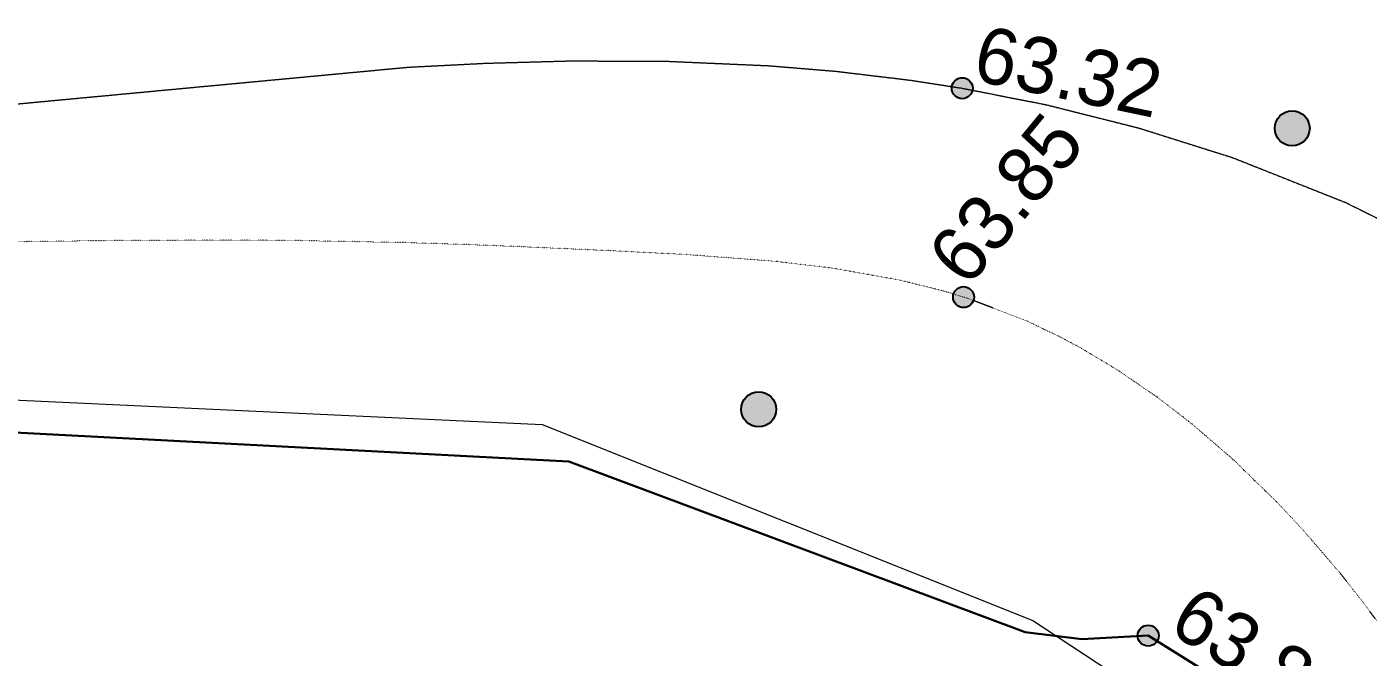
# Model space of a CAD drawing. Header units: millimetres. Extents: x -2893842 to -949497, y -1203244 to 262218.
# Drawn here: x -2278143 to -2258976, y -545413 to -536406 of the extents above; entities that cross this region are included whole.
import ezdxf

# ---------------------------------------------------------------- set-up
doc = ezdxf.new("R2010")
doc.units = ezdxf.units.MM
doc.linetypes.add('g5_05x2', pattern=[3.5, 2.5, -1])
doc.linetypes.add('g5_366', pattern=[0.85, 0.1, -0.75])
doc.layers.get('0').update_dxf_attribs({"lineweight": 5})
for name, color, linetype in [('!!!_ Размеры', 7, 'Continuous'), ('10_Границы покрытий и угодий', 253, 'Continuous'), ('12_Рельеф', 253, 'Continuous'), ('14_Ограждения', 253, 'Continuous'), ('61_Отметки высоты поверхности', 253, 'Continuous')]:
    doc.layers.add(name, color=color, linetype=linetype)
doc.styles.add('LIKE17', font='d431.shx')
doc.linetypes.add('g5_474_2a', pattern='A,1,-0.25,[27,GUGK_2005.shx,S=1,R=0,X=0,Y=0],-0.25,1', length=2.5)

# ---------------------------------------------------------------- blocks, each defined once
blk = doc.blocks.new('g5_107_1a')
h = blk.add_hatch(color=0)
edge = h.paths.add_edge_path()
edge.add_arc((0, 0), 0.25, 0, 360)
at = {"color": 0}
blk.add_circle((0, 0), 0.25, dxfattribs=at)
blk = doc.blocks.new('g5_330')
blk.add_hatch(color=0).paths.add_polyline_path([(-0.15, 0, 1), (0.15, 0, 1)])
at = {"color": 0}
blk.add_circle((0, 0), 0.15, dxfattribs=at)
blk = doc.blocks.new('Топо_07.04.17')
at = {"layer": '10_Границы покрытий и угодий', "color": 7, "linetype": 'g5_05x2', "lineweight": 20}
blk.add_lwpolyline([(-401107, -382348), (-390259, -382557), (-389163, -382625), (-387956, -382728), (-386572, -382890), (-385135, -383117), (-384191, -383304), (-383151, -383550), (-382426, -383748), (-381254, -384120), (-379984, -384597), (-378700, -385168), (-377148, -385998), (-375777, -386895)], dxfattribs=at)
at = {"layer": '10_Границы покрытий и угодий', "color": 7, "linetype": 'g5_366', "lineweight": 20}
blk.add_lwpolyline([(-377268, -392197), (-377594, -391639), (-377851, -391228), (-378288, -390585), (-378621, -390136), (-379179, -389454), (-379706, -388883), (-380164, -388441), (-380661, -388010), (-381162, -387627), (-381439, -387436), (-381891, -387153), (-382691, -386739), (-383039, -386589), (-383635, -386368), (-384566, -386092), (-385373, -385902), (-386627, -385663), (-387643, -385495), (-388962, -385285), (-389707, -385171), (-390615, -385039), (-392229, -384825), (-393146, -384716), (-394976, -384518), (-396297, -384386)], dxfattribs=at)
at = {"layer": '10_Границы покрытий и угодий', "color": 7, "linetype": 'Continuous', "lineweight": 30}
blk.add_lwpolyline([(-370116, -544598), (-370567, -542128), (-373329, -523670), (-373631, -514400), (-372846, -498064), (-371279, -482363), (-369347, -461987), (-367941, -446552), (-366928, -434498), (-366031, -421084), (-366304, -420110), (-365923, -419381), (-365811, -417827), (-366778, -413730), (-368248, -409729), (-373359, -399263), (-375611, -395821), (-380667, -391820), (-381613, -391761), (-382409, -391570), (-388612, -388412), (-407996, -385189), (-426560, -383565)], dxfattribs=at)
at = {"layer": '14_Ограждения', "color": 7, "linetype": 'g5_474_2a', "lineweight": 20}
blk.add_lwpolyline([(-426579, -383055), (-407939, -384787), (-388934, -387847), (-382279, -391417), (-376516, -396222), (-374138, -399681), (-369067, -410450)], dxfattribs=at)
at = {"layer": '12_Рельеф', "color": 7, "linetype": 'Continuous', "lineweight": 20, "xscale": 999.9999999999995, "yscale": 999.9999999999995, "zscale": 999.9999999999995, "rotation": 43.98139083737546}
for p in [(-377806, -384849, -67200), (-385832, -387980, -67200)]:
    blk.add_blockref('g5_107_1a', p, dxfattribs=at)
at = {"layer": '61_Отметки высоты поверхности', "color": 7, "linetype": 'Continuous', "lineweight": 20, "xscale": 999.9999999999995, "yscale": 999.9999999999995, "zscale": 999.9999999999995, "rotation": 43.98139083737546}
for p in [(-382426, -383748, -67200), (-382744, -386716, -67200), (-380667, -391820, -67200)]:
    blk.add_blockref('g5_330', p, dxfattribs=at)
at = {"layer": '61_Отметки высоты поверхности', "color": 7, "linetype": 'Continuous', "lineweight": 15, "style": 'LIKE17'}
for s, rotation, p in [('63.32', 341.7462, (-382288, -383642, -67200)), ('63.85', 43.9814, (-382672, -386601, -67200)), ('63.80', 321.5749, (-380398, -391780, -67200))]:
    blk.add_text(s, height=800, rotation=rotation, dxfattribs=at).set_placement(p)

msp = doc.modelspace()

# ---------------------------------------------------------------- block references
at = {"layer": '!!!_ Размеры', "color": 1, "lineweight": 0, "rotation": 6.471407436947433}
msp.add_blockref('Топо_07.04.17', (-1928038.79367, -112877.83782), dxfattribs=at)

doc.saveas('drawing.dxf')
